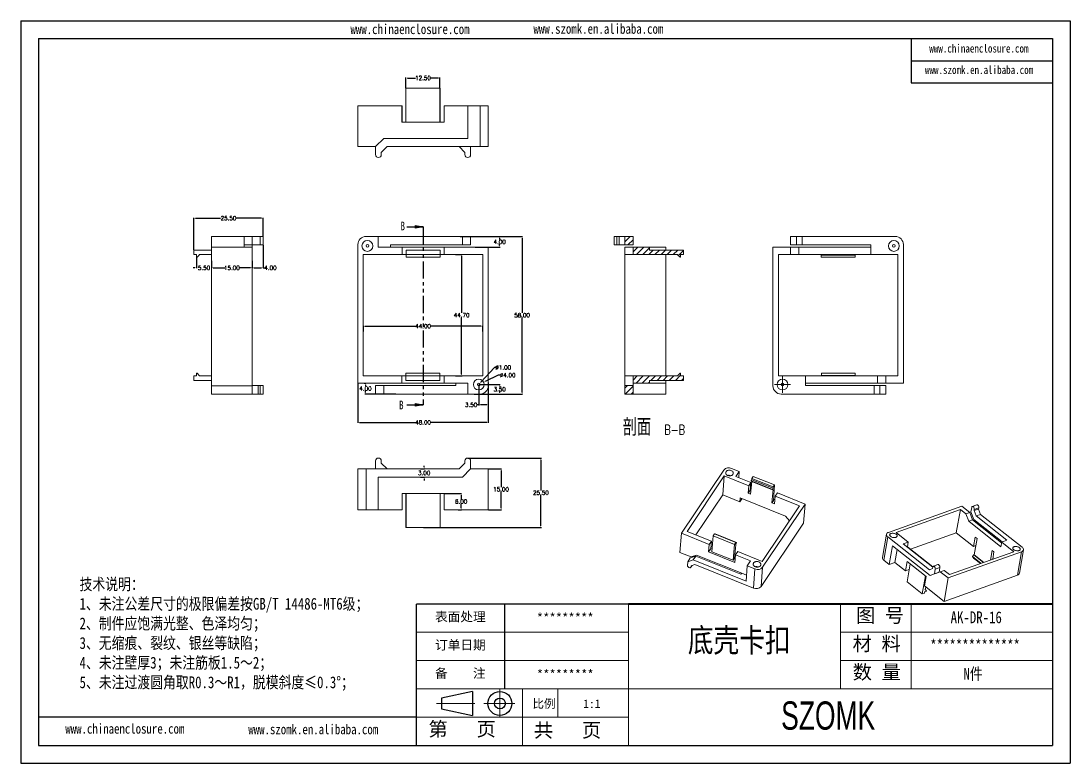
# Model space of a CAD drawing. Header units: inches. Extents: x 367 to 1846, y 456 to 866.
# Drawn here: x 814.1 to 1200.3, y 456.2 to 729.3 of the extents above; entities that cross this region are included whole.
import ezdxf

# ---------------------------------------------------------------- set-up
doc = ezdxf.new("R2010")
doc.units = ezdxf.units.IN
doc.linetypes.add('CENTER2', pattern=[28.575, 19.05, -3.175, 3.175, -3.175])
doc.linetypes.add('PHANTOM', pattern=[12.7, 6.35, -1.27, 1.27, -1.27, 1.27, -1.27])
doc.layers.add('文字', color=81, linetype='Continuous')
for name, color, linetype, lineweight in [('粗实线', 7, 'Continuous', 30), ('细实线', 3, 'Continuous', 9), ('细点划线', 2, 'CENTER2', 9)]:
    doc.layers.add(name, color=color, linetype=linetype, lineweight=lineweight)
doc.styles.add('SLDTEXTSTYLE0', font='TXT', dxfattribs={"width": 0.75})
doc.styles.add('SLDTEXTSTYLE1', font='TXT', dxfattribs={"width": 0.75, "bigfont": 'bigfont'})
doc.styles.add('SLDTEXTSTYLE3', font='TXT', dxfattribs={"width": 0.75, "bigfont": 'bigfont'})
doc.styles.get("Standard").update_dxf_attribs({"font": 'txt', "bigfont": 'gbcbig.shx'})
doc.styles.add('宋体', font='', dxfattribs={"width": 0.8, "height": 3.5})
doc.styles.add('长仿宋', font='', dxfattribs={"width": 0.7, "height": 4})
doc.styles.get('宋体').set_extended_font_data('SimSun')
doc.styles.get('长仿宋').set_extended_font_data('SimSun')
doc.dimstyles.new('2', dxfattribs={"dimtxt": 1.5, "dimasz": 0.6, "dimexe": 0.18, "dimexo": 0.0625, "dimgap": 0.09, "dimtad": 0, "dimtih": 1, "dimtoh": 1, "dimzin": 0, "dimdsep": 46, "dimtxsty": 'Standard', "dimcen": 0, "dimadec": 0, "dimazin": 2, "dimtfac": 1, "dimtofl": 0, "dimtmove": 0, "dimatfit": 3, "dimfxl": 1, "dimtolj": 1, "dimtzin": 0, "dimarcsym": 0})

# ---------------------------------------------------------------- blocks, each defined once
blk = doc.blocks.new('_CLOSED')
at = {"color": 0, "linetype": 'ByBlock', "lineweight": -2}
for p, q in [((-1, 0.166667), (0, 0)), ((-1, 0.166667), (-1, -0.166667)), ((0, 0), (-1, -0.166667)), ((0, 0), (-1, 0))]:
    blk.add_line(p, q, dxfattribs=at)
blk = doc.blocks.new('SW_NOTE_3')
at = {"color": 0, "linetype": 'Continuous', "lineweight": 0, "attachment_point": 2}
for s, insert, char_height, style in [('剖面', (8.33, 8.19), 6.35, 'SLDTEXTSTYLE1'), ('B-B', (22.23, 5.8), 3.5, 'SLDTEXTSTYLE3')]:
    blk.add_mtext(s, dxfattribs=dict(at, insert=insert, char_height=char_height, style=style))
blk = doc.blocks.new('SW_CENTERMARKSYMBOL_3')
at = {"color": 0, "linetype": 'Continuous', "lineweight": 0}
for p, q in [((-2.5, 0), (-3, 0)), ((0, 0), (-2.5, 0)), ((0, 2.5), (0, 3)), ((0, 0), (0, 2.5)), ((0, 0), (0, -2.5)), ((0, 0), (2.5, 0)), ((2.5, 0), (3, 0)), ((0, -2.5), (0, -3))]:
    blk.add_line(p, q, dxfattribs=at)
blk = doc.blocks.new('*D86')
at = {"color": 0, "lineweight": -2}
for p, q in [((938.12, 595.93), (938.12, 581.37)), ((986.12, 594.93), (986.12, 581.37)), ((938.72, 581.55), (959.28, 581.55)), ((985.52, 581.55), (964.96, 581.55))]:
    blk.add_line(p, q, dxfattribs=at)
at = {"color": 0}
for points in [[(938.72, 581.65), (938.72, 581.45), (938.12, 581.55)], [(985.52, 581.65), (985.52, 581.45), (986.12, 581.55)]]:
    blk.add_solid(points, dxfattribs=at)
at = {"layer": 'Defpoints', "color": 0}
for p in [(938.12, 595.99), (986.12, 594.99), (986.12, 581.55)]:
    blk.add_point(p, dxfattribs=at)
at = {"color": 0, "insert": (962.12, 581.55), "char_height": 1.5, "attachment_point": 5}
blk.add_mtext('\\A1;48.00', dxfattribs=at)
blk = doc.blocks.new('*D87')
at = {"color": 0, "lineweight": -2}
for p, q in [((979.68, 649.99), (998.74, 649.99)), ((998.56, 649.39), (998.56, 621.83)), ((998.56, 592.59), (998.56, 620.15)), ((983.18, 591.99), (998.74, 591.99))]:
    blk.add_line(p, q, dxfattribs=at)
at = {"color": 0}
for points in [[(998.46, 649.39), (998.66, 649.39), (998.56, 649.99)], [(998.46, 592.59), (998.66, 592.59), (998.56, 591.99)]]:
    blk.add_solid(points, dxfattribs=at)
at = {"layer": 'Defpoints', "color": 0}
for p in [(979.62, 649.99), (998.56, 649.99), (983.12, 591.99)]:
    blk.add_point(p, dxfattribs=at)
at = {"color": 0, "insert": (998.56, 620.99), "char_height": 1.5, "attachment_point": 5}
blk.add_mtext('\\A1;58.00', dxfattribs=at)
blk = doc.blocks.new('*D88')
at = {"color": 0, "lineweight": -2}
for p, q in [((975.72, 649.99), (990.47, 649.99)), ((990.29, 649.39), (990.29, 648.83)), ((981.34, 645.99), (990.47, 645.99)), ((990.29, 646.59), (990.29, 647.15))]:
    blk.add_line(p, q, dxfattribs=at)
at = {"color": 0}
for points in [[(990.19, 649.39), (990.39, 649.39), (990.29, 649.99)], [(990.19, 646.59), (990.39, 646.59), (990.29, 645.99)]]:
    blk.add_solid(points, dxfattribs=at)
at = {"layer": 'Defpoints', "color": 0}
for p in [(975.66, 649.99), (990.29, 649.99), (981.28, 645.99)]:
    blk.add_point(p, dxfattribs=at)
at = {"color": 0, "insert": (990.29, 647.99), "char_height": 1.5, "attachment_point": 5}
blk.add_mtext('\\A1;4.00', dxfattribs=at)
blk = doc.blocks.new('*D89')
at = {"color": 0, "lineweight": -2}
for p, q in [((940.44, 595.99), (941.09, 595.99)), ((940.91, 595.39), (940.91, 594.83)), ((952.03, 591.99), (940.73, 591.99)), ((940.91, 592.59), (940.91, 593.15))]:
    blk.add_line(p, q, dxfattribs=at)
at = {"color": 0}
for points in [[(940.81, 595.39), (941.01, 595.39), (940.91, 595.99)], [(940.81, 592.59), (941.01, 592.59), (940.91, 591.99)]]:
    blk.add_solid(points, dxfattribs=at)
at = {"layer": 'Defpoints', "color": 0}
for p in [(940.38, 595.99), (940.91, 595.99), (952.09, 591.99)]:
    blk.add_point(p, dxfattribs=at)
at = {"color": 0, "insert": (940.91, 593.99), "char_height": 1.5, "attachment_point": 5}
blk.add_mtext('\\A1;4.00', dxfattribs=at)
blk = doc.blocks.new('*D90')
at = {"color": 0, "lineweight": -2}
for p, q in [((940.12, 614.95), (940.12, 617.12)), ((940.72, 616.94), (959.28, 616.94)), ((983.52, 616.94), (964.96, 616.94)), ((984.12, 614.95), (984.12, 617.12))]:
    blk.add_line(p, q, dxfattribs=at)
at = {"color": 0}
for points in [[(940.72, 617.04), (940.72, 616.84), (940.12, 616.94)], [(983.52, 617.04), (983.52, 616.84), (984.12, 616.94)]]:
    blk.add_solid(points, dxfattribs=at)
at = {"layer": 'Defpoints', "color": 0}
for p in [(940.12, 616.94), (940.12, 614.89), (984.12, 614.89)]:
    blk.add_point(p, dxfattribs=at)
at = {"color": 0, "insert": (962.12, 616.94), "char_height": 1.5, "attachment_point": 5}
blk.add_mtext('\\A1;44.00', dxfattribs=at)
blk = doc.blocks.new('*D91')
at = {"color": 0, "lineweight": -2}
for p, q in [((974.05, 643.34), (976.49, 643.34)), ((976.31, 642.74), (976.31, 621.83)), ((976.31, 599.24), (976.31, 620.15)), ((974.05, 598.64), (976.49, 598.64))]:
    blk.add_line(p, q, dxfattribs=at)
at = {"color": 0}
for points in [[(976.21, 642.74), (976.41, 642.74), (976.31, 643.34)], [(976.21, 599.24), (976.41, 599.24), (976.31, 598.64)]]:
    blk.add_solid(points, dxfattribs=at)
at = {"layer": 'Defpoints', "color": 0}
for p in [(973.99, 643.34), (976.31, 643.34), (973.99, 598.64)]:
    blk.add_point(p, dxfattribs=at)
at = {"color": 0, "insert": (976.31, 620.99), "char_height": 1.5, "attachment_point": 5}
blk.add_mtext('\\A1;44.70', dxfattribs=at)
blk = doc.blocks.new('*D92')
at = {"color": 0, "lineweight": -2}
for p, q in [((982.68, 595.49), (990.49, 595.49)), ((990.31, 594.89), (990.31, 594.58)), ((980.93, 591.99), (990.49, 591.99)), ((990.31, 592.59), (990.31, 592.9))]:
    blk.add_line(p, q, dxfattribs=at)
at = {"color": 0}
for points in [[(990.21, 594.89), (990.41, 594.89), (990.31, 595.49)], [(990.21, 592.59), (990.41, 592.59), (990.31, 591.99)]]:
    blk.add_solid(points, dxfattribs=at)
at = {"layer": 'Defpoints', "color": 0}
for p in [(982.62, 595.49), (990.31, 595.49), (980.87, 591.99)]:
    blk.add_point(p, dxfattribs=at)
at = {"color": 0, "insert": (990.31, 593.74), "char_height": 1.5, "attachment_point": 5}
blk.add_mtext('\\A1;3.50', dxfattribs=at)
blk = doc.blocks.new('*D93')
at = {"color": 0, "lineweight": -2}
for p, q in [((982.62, 595.43), (982.62, 587.83)), ((986.12, 596.2), (986.12, 587.83)), ((982.62, 588.01), (982.02, 588.01)), ((985.52, 588.01), (983.22, 588.01))]:
    blk.add_line(p, q, dxfattribs=at)
at = {"color": 0}
for points in [[(983.22, 588.11), (983.22, 587.91), (982.62, 588.01)], [(985.52, 588.11), (985.52, 587.91), (986.12, 588.01)]]:
    blk.add_solid(points, dxfattribs=at)
at = {"layer": 'Defpoints', "color": 0}
for p in [(982.62, 595.49), (986.12, 596.26), (982.62, 588.01)]:
    blk.add_point(p, dxfattribs=at)
at = {"color": 0, "insert": (979.8, 588.01), "char_height": 1.5, "attachment_point": 5}
blk.add_mtext('\\A1;3.50', dxfattribs=at)
blk = doc.blocks.new('*D94')
at = {"color": 0, "lineweight": -2}
for p, q in [((989.8, 598.93), (984.96, 596.61)), ((990.4, 598.93), (989.8, 598.93))]:
    blk.add_line(p, q, dxfattribs=at)
at = {"color": 0}
blk.add_solid([(984.92, 596.7), (985, 596.52), (984.42, 596.35)], dxfattribs=at)
at = {"layer": 'Defpoints', "color": 0}
for p in [(984.42, 596.35), (980.81, 594.63)]:
    blk.add_point(p, dxfattribs=at)
at = {"color": 0, "insert": (993.24, 598.93), "char_height": 1.5, "attachment_point": 5}
blk.add_mtext('\\A1;∅4.00', dxfattribs=at)
blk = doc.blocks.new('*D95')
at = {"color": 0, "lineweight": -2}
for p, q in [((988.42, 601.77), (983.36, 596.3)), ((989.02, 601.77), (988.42, 601.77))]:
    blk.add_line(p, q, dxfattribs=at)
at = {"color": 0}
blk.add_solid([(983.29, 596.37), (983.44, 596.23), (982.96, 595.86)], dxfattribs=at)
at = {"layer": 'Defpoints', "color": 0}
for p in [(982.28, 595.12), (982.96, 595.86)]:
    blk.add_point(p, dxfattribs=at)
at = {"color": 0, "insert": (991.61, 601.77), "char_height": 1.5, "attachment_point": 5}
blk.add_mtext('\\A1;∅1.00', dxfattribs=at)
blk = doc.blocks.new('*D96')
at = {"color": 0, "lineweight": -2}
for p, q in [((978.62, 568.42), (1005.67, 568.42)), ((1005.49, 567.82), (1005.49, 556.51)), ((1005.49, 543.52), (1005.49, 554.83)), ((962.23, 542.92), (1005.67, 542.92))]:
    blk.add_line(p, q, dxfattribs=at)
at = {"color": 0}
for points in [[(1005.39, 567.82), (1005.59, 567.82), (1005.49, 568.42)], [(1005.39, 543.52), (1005.59, 543.52), (1005.49, 542.92)]]:
    blk.add_solid(points, dxfattribs=at)
at = {"layer": 'Defpoints', "color": 0}
for p in [(978.56, 568.42), (1005.49, 568.42), (962.17, 542.92)]:
    blk.add_point(p, dxfattribs=at)
at = {"color": 0, "insert": (1005.49, 555.67), "char_height": 1.5, "attachment_point": 5}
blk.add_mtext('\\A1;25.50', dxfattribs=at)
blk = doc.blocks.new('*D97')
at = {"color": 0, "lineweight": -2}
for p, q in [((986.18, 564.42), (991.01, 564.42)), ((990.83, 563.82), (990.83, 557.76)), ((990.83, 550.02), (990.83, 556.08)), ((986.18, 549.42), (991.01, 549.42))]:
    blk.add_line(p, q, dxfattribs=at)
at = {"color": 0}
for points in [[(990.73, 563.82), (990.93, 563.82), (990.83, 564.42)], [(990.73, 550.02), (990.93, 550.02), (990.83, 549.42)]]:
    blk.add_solid(points, dxfattribs=at)
at = {"layer": 'Defpoints', "color": 0}
for p in [(986.12, 564.42), (990.83, 564.42), (986.12, 549.42)]:
    blk.add_point(p, dxfattribs=at)
at = {"color": 0, "insert": (990.83, 556.92), "char_height": 1.5, "attachment_point": 5}
blk.add_mtext('\\A1;15.00', dxfattribs=at)
blk = doc.blocks.new('*D98')
at = {"color": 0, "lineweight": -2}
for p, q in [((969.98, 555.42), (976.3, 555.42)), ((976.12, 554.82), (976.12, 553.26)), ((975, 549.42), (976.3, 549.42)), ((976.12, 550.02), (976.12, 551.58))]:
    blk.add_line(p, q, dxfattribs=at)
at = {"color": 0}
for points in [[(976.02, 554.82), (976.22, 554.82), (976.12, 555.42)], [(976.02, 550.02), (976.22, 550.02), (976.12, 549.42)]]:
    blk.add_solid(points, dxfattribs=at)
at = {"layer": 'Defpoints', "color": 0}
for p in [(969.92, 555.42), (976.12, 555.42), (974.94, 549.42)]:
    blk.add_point(p, dxfattribs=at)
at = {"color": 0, "insert": (976.12, 552.42), "char_height": 1.5, "attachment_point": 5}
blk.add_mtext('\\A1;6.00', dxfattribs=at)
blk = doc.blocks.new('*D99')
at = {"color": 0, "lineweight": -2}
for p, q in [((961.18, 564.42), (962.69, 564.42)), ((962.51, 565.02), (962.51, 565.62)), ((961.18, 561.42), (962.69, 561.42)), ((962.51, 560.82), (962.51, 560.22))]:
    blk.add_line(p, q, dxfattribs=at)
at = {"color": 0}
for points in [[(962.41, 565.02), (962.61, 565.02), (962.51, 564.42)], [(962.41, 560.82), (962.61, 560.82), (962.51, 561.42)]]:
    blk.add_solid(points, dxfattribs=at)
at = {"layer": 'Defpoints', "color": 0}
for p in [(961.12, 564.42), (962.51, 564.42), (961.12, 561.42)]:
    blk.add_point(p, dxfattribs=at)
at = {"color": 0, "insert": (962.51, 562.92), "char_height": 1.5, "attachment_point": 5}
blk.add_mtext('\\A1;3.00', dxfattribs=at)
blk = doc.blocks.new('*D100')
at = {"color": 0, "lineweight": -2}
for p, q in [((877.73, 645.05), (877.73, 656.88)), ((878.33, 656.7), (887.51, 656.7)), ((902.63, 656.7), (893.44, 656.7)), ((903.23, 650.05), (903.23, 656.88))]:
    blk.add_line(p, q, dxfattribs=at)
at = {"color": 0}
for points in [[(878.33, 656.8), (878.33, 656.6), (877.73, 656.7)], [(902.63, 656.8), (902.63, 656.6), (903.23, 656.7)]]:
    blk.add_solid(points, dxfattribs=at)
at = {"layer": 'Defpoints', "color": 0}
for p in [(903.23, 656.7), (903.23, 649.99), (877.73, 644.99)]:
    blk.add_point(p, dxfattribs=at)
at = {"color": 0, "insert": (890.48, 656.7), "char_height": 1.5, "attachment_point": 5}
blk.add_mtext('\\A1;25.50', dxfattribs=at)
blk = doc.blocks.new('*D101')
at = {"color": 0, "lineweight": -2}
for p, q in [((878.73, 642.28), (878.73, 638.25)), ((878.13, 638.43), (877.53, 638.43)), ((884.23, 639.8), (884.23, 638.25)), ((884.83, 638.43), (885.43, 638.43))]:
    blk.add_line(p, q, dxfattribs=at)
at = {"color": 0}
for points in [[(878.13, 638.53), (878.13, 638.33), (878.73, 638.43)], [(884.83, 638.53), (884.83, 638.33), (884.23, 638.43)]]:
    blk.add_solid(points, dxfattribs=at)
at = {"layer": 'Defpoints', "color": 0}
for p in [(878.73, 642.34), (878.73, 638.43), (884.23, 639.86)]:
    blk.add_point(p, dxfattribs=at)
at = {"color": 0, "insert": (881.48, 638.43), "char_height": 1.5, "attachment_point": 5}
blk.add_mtext('\\A1;5.50', dxfattribs=at)
blk = doc.blocks.new('*D102')
at = {"color": 0, "lineweight": -2}
for p, q in [((884.23, 641), (884.23, 638.25)), ((884.83, 638.43), (889.14, 638.43)), ((898.63, 638.43), (894.32, 638.43)), ((899.23, 641), (899.23, 638.25))]:
    blk.add_line(p, q, dxfattribs=at)
at = {"color": 0}
for points in [[(884.83, 638.53), (884.83, 638.33), (884.23, 638.43)], [(898.63, 638.53), (898.63, 638.33), (899.23, 638.43)]]:
    blk.add_solid(points, dxfattribs=at)
at = {"layer": 'Defpoints', "color": 0}
for p in [(884.23, 641.06), (899.23, 641.06), (899.23, 638.43)]:
    blk.add_point(p, dxfattribs=at)
at = {"color": 0, "insert": (891.73, 638.43), "char_height": 1.5, "attachment_point": 5}
blk.add_mtext('\\A1;15.00', dxfattribs=at)
blk = doc.blocks.new('*D103')
at = {"color": 0, "lineweight": -2}
for p, q in [((903.23, 646.78), (903.23, 638.25)), ((899.23, 638.49), (899.23, 638.61)), ((899.83, 638.43), (902.63, 638.43)), ((903.23, 638.43), (903.83, 638.43))]:
    blk.add_line(p, q, dxfattribs=at)
at = {"color": 0}
for points in [[(899.83, 638.53), (899.83, 638.33), (899.23, 638.43)], [(902.63, 638.53), (902.63, 638.33), (903.23, 638.43)]]:
    blk.add_solid(points, dxfattribs=at)
at = {"layer": 'Defpoints', "color": 0}
for p in [(903.23, 646.84), (899.23, 638.43), (903.23, 638.43)]:
    blk.add_point(p, dxfattribs=at)
at = {"color": 0, "insert": (905.92, 638.43), "char_height": 1.5, "attachment_point": 5}
blk.add_mtext('\\A1;4.00', dxfattribs=at)
blk = doc.blocks.new('*D104')
at = {"color": 0, "lineweight": -2}
for p, q in [((955.82, 704.58), (955.82, 708.46)), ((956.42, 708.28), (959.35, 708.28)), ((967.72, 708.28), (964.78, 708.28)), ((968.32, 704.58), (968.32, 708.46))]:
    blk.add_line(p, q, dxfattribs=at)
at = {"color": 0}
for points in [[(956.42, 708.38), (956.42, 708.18), (955.82, 708.28)], [(967.72, 708.38), (967.72, 708.18), (968.32, 708.28)]]:
    blk.add_solid(points, dxfattribs=at)
at = {"layer": 'Defpoints', "color": 0}
for p in [(968.32, 708.28), (955.82, 704.52), (968.32, 704.52)]:
    blk.add_point(p, dxfattribs=at)
at = {"color": 0, "insert": (962.07, 708.28), "char_height": 1.5, "attachment_point": 5}
blk.add_mtext('\\A1;12.50', dxfattribs=at)

msp = doc.modelspace()

# ---------------------------------------------------------------- hatches: boundary and pattern name
at = {"linetype": 'Continuous', "lineweight": 0}
h = msp.add_hatch(dxfattribs=at)
h.set_pattern_fill('ANSI31', color=4, scale=0.5, style=0)
h.paths.add_polyline_path([(1039.425, 649.99), (1036.425, 649.99), (1036.425, 646.84), (1039.425, 646.84)], flags=0)
h = msp.add_hatch(dxfattribs=at)
h.set_pattern_fill('ANSI31', color=4, scale=0.5, style=0)
h.paths.add_polyline_path([(1045.425, 645.99), (1039.425, 645.99), (1039.425, 643.34), (1055.925, 643.34), (1055.925, 643.14), (1056.725, 642.34), (1056.925, 642.34), (1056.925, 643.34), (1057.925, 643.34), (1057.925, 644.99), (1045.425, 644.99)], flags=0)
h = msp.add_hatch(dxfattribs=at)
h.set_pattern_fill('ANSI31', color=4, scale=0.5, style=0)
h.paths.add_polyline_path([(1039.425, 595.99), (1045.425, 595.99), (1045.425, 596.99), (1057.925, 596.99), (1057.925, 598.64), (1056.925, 598.64), (1056.925, 599.64), (1056.725, 599.64), (1055.925, 598.84), (1055.925, 598.64), (1039.425, 598.64)], flags=0)
h = msp.add_hatch(dxfattribs=at)
h.set_pattern_fill('ANSI31', color=4, scale=0.5, style=0)
h.paths.add_polyline_path([(1036.425, 595.14), (1036.425, 591.99), (1039.425, 591.99), (1039.425, 595.14)], flags=0)

# ---------------------------------------------------------------- linework, layer by layer
for p, q in [((814.088, 729.265), (1200.267, 729.265)), ((814.088, 729.265), (814.088, 456.21)), ((1200.267, 729.265), (1200.267, 456.21)), ((820.59, 722.764), (1193.766, 722.764)), ((820.59, 722.764), (820.59, 462.711)), ((1141.755, 722.764), (1141.755, 706.511)), ((1193.766, 722.764), (1193.766, 462.711)), ((1141.755, 714.637), (1193.766, 714.637)), ((1141.755, 706.511), (1193.766, 706.511)), ((1037.734, 514.722), (959.718, 514.722)), ((959.718, 462.711), (959.718, 514.722)), ((992.225, 483.515), (992.225, 514.722)), ((959.718, 473.113), (820.59, 473.113)), ((820.59, 462.711), (1193.766, 462.711)), ((814.088, 456.21), (1200.267, 456.21))]:
    msp.add_line(p, q)
at = {"color": 7, "linetype": 'Continuous', "lineweight": 15}
for p, q in [((955.816, 704.52), (968.316, 704.52)), ((955.816, 704.52), (955.816, 692.02)), ((968.316, 692.02), (968.316, 704.52)), ((968.316, 704.52), (968.416, 704.52)), ((968.416, 703.52), (968.316, 703.52)), ((968.316, 703.32), (968.416, 703.32)), ((968.416, 703.52), (968.416, 704.52)), ((968.416, 703.32), (968.416, 703.52)), ((968.416, 703.32), (968.416, 702.52)), ((968.416, 702.52), (968.316, 702.52)), ((968.416, 692.02), (968.416, 702.52)), ((954.316, 698.02), (938.116, 698.02)), ((938.116, 683.02), (938.116, 698.02)), ((954.316, 698.02), (954.316, 692.02)), ((954.416, 698.02), (954.316, 698.02)), ((954.416, 692.02), (954.416, 698.02)), ((969.816, 692.02), (969.816, 698.02)), ((978.616, 698.02), (969.816, 698.02)), ((978.616, 686.02), (978.616, 698.02)), ((978.616, 698.02), (983.116, 698.02)), ((983.116, 683.02), (983.116, 698.02)), ((983.116, 698.02), (986.116, 698.02)), ((986.116, 698.02), (986.116, 683.02)), ((954.316, 692.02), (969.816, 692.02)), ((947.616, 686.02), (944.616, 683.02)), ((947.616, 686.02), (978.616, 686.02)), ((938.116, 683.02), (944.616, 683.02)), ((944.616, 683.02), (944.616, 680.08)), ((946.738, 680.898), (948.859, 683.02)), ((946.738, 680.08), (946.738, 680.898)), ((948.859, 683.02), (983.116, 683.02)), ((977.495, 680.898), (975.374, 683.02)), ((977.495, 680.08), (977.495, 680.898)), ((979.616, 683.02), (979.616, 680.08)), ((986.116, 683.02), (983.116, 683.02)), ((884.225, 649.99), (884.225, 645.99)), ((896.225, 649.99), (884.225, 649.99)), ((896.225, 646.84), (896.225, 649.99)), ((896.225, 649.99), (899.225, 649.99)), ((899.225, 646.84), (899.225, 649.99)), ((899.225, 649.99), (902.165, 649.99)), ((902.165, 646.84), (902.165, 649.99)), ((902.165, 649.99), (903.225, 649.99)), ((903.225, 646.84), (903.225, 649.99)), ((945.616, 649.99), (941.116, 649.99)), ((945.616, 649.99), (945.616, 645.99)), ((976.616, 649.99), (945.616, 649.99)), ((976.616, 646.84), (976.616, 649.99)), ((976.616, 649.99), (979.616, 649.99)), ((979.616, 646.84), (979.616, 649.99)), ((1032.425, 649.99), (1032.425, 646.84)), ((1032.425, 649.99), (1033.485, 649.99)), ((1033.485, 649.99), (1033.485, 646.84)), ((1033.485, 649.99), (1034.303, 649.99)), ((1034.303, 646.84), (1034.303, 649.99)), ((1034.303, 649.99), (1036.425, 649.99)), ((1036.425, 646.84), (1036.425, 649.99)), ((1036.425, 649.99), (1039.425, 649.99)), ((1039.425, 646.84), (1039.425, 649.99)), ((1097.426, 646.84), (1097.426, 649.99)), ((1097.426, 649.99), (1099.547, 649.99)), ((1099.547, 649.99), (1099.547, 646.84)), ((1099.547, 649.99), (1101.669, 649.99)), ((1101.669, 646.84), (1101.669, 649.99)), ((1101.669, 649.99), (1135.926, 649.99)), ((877.725, 643.34), (877.725, 644.99)), ((877.725, 644.99), (884.225, 644.99)), ((899.225, 645.99), (884.225, 645.99)), ((884.225, 594.99), (884.225, 645.99)), ((899.225, 646.84), (896.225, 646.84)), ((896.225, 646.84), (896.225, 645.99)), ((899.225, 646.84), (902.165, 646.84)), ((899.225, 646.84), (899.225, 645.99)), ((899.225, 594.99), (899.225, 645.99)), ((903.225, 646.84), (902.165, 646.84)), ((938.116, 646.99), (938.116, 595.99)), ((945.616, 645.99), (954.416, 645.99)), ((950.116, 646.84), (950.116, 645.99)), ((976.616, 646.84), (950.116, 646.84)), ((954.416, 643.34), (954.416, 645.99)), ((969.916, 645.99), (954.416, 645.99)), ((955.916, 644.99), (955.916, 643.34)), ((968.416, 644.99), (955.916, 644.99)), ((968.416, 643.34), (968.416, 644.99)), ((969.916, 643.34), (969.916, 645.99)), ((969.916, 645.99), (986.116, 645.99)), ((979.616, 646.84), (976.616, 646.84)), ((986.116, 594.99), (986.116, 645.99)), ((1033.485, 646.84), (1032.425, 646.84)), ((1033.485, 646.84), (1034.303, 646.84)), ((1034.303, 646.84), (1036.425, 646.84)), ((1039.425, 646.84), (1036.425, 646.84)), ((1039.425, 645.99), (1036.425, 645.99)), ((1036.425, 645.99), (1036.425, 643.34)), ((1039.425, 643.34), (1039.425, 645.99)), ((1039.425, 645.99), (1045.425, 645.99)), ((1045.425, 645.99), (1045.425, 644.99)), ((1051.425, 645.99), (1045.425, 645.99)), ((1057.925, 644.99), (1045.425, 644.99)), ((1051.425, 644.99), (1051.425, 645.99)), ((1057.925, 643.34), (1057.925, 644.99)), ((1090.926, 645.99), (1097.426, 645.99)), ((1090.926, 594.99), (1090.926, 645.99)), ((1099.547, 646.84), (1097.426, 646.84)), ((1097.426, 645.99), (1097.426, 643.34)), ((1100.426, 645.99), (1097.426, 645.99)), ((1099.547, 646.84), (1101.669, 646.84)), ((1100.426, 645.99), (1100.426, 643.34)), ((1100.426, 645.99), (1126.926, 645.99)), ((1126.926, 646.84), (1101.669, 646.84)), ((1126.926, 646.84), (1126.926, 643.34)), ((1138.926, 646.99), (1138.926, 595.99)), ((878.725, 643.34), (877.725, 643.34)), ((878.725, 642.34), (878.725, 643.34)), ((878.925, 642.34), (878.725, 642.34)), ((878.925, 642.34), (879.725, 643.14)), ((879.725, 643.14), (879.725, 643.34)), ((884.225, 643.34), (879.725, 643.34)), ((940.116, 643.34), (940.116, 598.64)), ((954.416, 643.34), (940.116, 643.34)), ((955.916, 643.34), (954.416, 643.34)), ((955.916, 643.34), (968.416, 643.34)), ((955.916, 642.34), (955.916, 643.34)), ((968.416, 642.34), (955.916, 642.34)), ((968.416, 642.34), (968.416, 643.34)), ((969.916, 643.34), (968.416, 643.34)), ((984.116, 643.34), (969.916, 643.34)), ((984.116, 598.64), (984.116, 643.34)), ((1036.425, 643.34), (1039.425, 643.34)), ((1036.425, 598.64), (1036.425, 643.34)), ((1055.925, 643.34), (1039.425, 643.34)), ((1051.425, 598.64), (1051.425, 643.34)), ((1055.925, 643.14), (1055.925, 643.34)), ((1055.925, 643.14), (1056.725, 642.34)), ((1056.725, 642.34), (1056.925, 642.34)), ((1057.925, 643.34), (1056.925, 643.34)), ((1056.925, 643.34), (1056.925, 642.34)), ((1092.926, 598.64), (1092.926, 643.34)), ((1092.926, 643.34), (1097.426, 643.34)), ((1097.426, 643.34), (1100.426, 643.34)), ((1100.426, 643.34), (1126.926, 643.34)), ((1108.626, 643.14), (1108.626, 643.34)), ((1108.626, 643.14), (1121.126, 643.14)), ((1108.626, 642.34), (1108.626, 643.14)), ((1121.126, 642.34), (1108.626, 642.34)), ((1121.126, 643.14), (1121.126, 643.34)), ((1121.126, 643.14), (1121.126, 642.34)), ((1126.926, 643.34), (1136.926, 643.34)), ((1136.926, 643.34), (1136.926, 598.64)), ((877.725, 596.99), (877.725, 598.64)), ((877.725, 598.64), (878.725, 598.64)), ((878.725, 599.64), (878.725, 598.64)), ((878.725, 599.64), (878.925, 599.64)), ((879.725, 598.84), (878.925, 599.64)), ((879.725, 598.84), (879.725, 598.64)), ((879.725, 598.64), (884.225, 598.64)), ((940.116, 598.64), (954.316, 598.64)), ((954.316, 598.64), (954.316, 595.99)), ((954.316, 598.64), (955.816, 598.64)), ((955.816, 599.64), (968.316, 599.64)), ((955.816, 599.64), (955.816, 598.64)), ((955.816, 598.64), (955.816, 596.99)), ((968.316, 598.64), (955.816, 598.64)), ((968.316, 599.64), (968.316, 598.64)), ((968.316, 596.99), (968.316, 598.64)), ((968.316, 598.64), (969.816, 598.64)), ((969.816, 598.64), (969.816, 595.99)), ((969.816, 598.64), (984.116, 598.64)), ((1039.425, 598.64), (1036.425, 598.64)), ((1036.425, 595.14), (1036.425, 598.64)), ((1039.425, 595.99), (1039.425, 598.64)), ((1039.425, 598.64), (1055.925, 598.64)), ((1056.725, 599.64), (1055.925, 598.84)), ((1055.925, 598.64), (1055.925, 598.84)), ((1056.925, 599.64), (1056.725, 599.64)), ((1056.925, 599.64), (1056.925, 598.64)), ((1056.925, 598.64), (1057.925, 598.64)), ((1057.925, 596.99), (1057.925, 598.64)), ((1102.926, 598.64), (1092.926, 598.64)), ((1102.926, 595.14), (1102.926, 598.64)), ((1129.426, 598.64), (1102.926, 598.64)), ((1108.726, 599.64), (1121.226, 599.64)), ((1108.726, 598.84), (1108.726, 599.64)), ((1121.226, 598.84), (1108.726, 598.84)), ((1108.726, 598.84), (1108.726, 598.64)), ((1121.226, 599.64), (1121.226, 598.84)), ((1121.226, 598.84), (1121.226, 598.64)), ((1129.426, 595.99), (1129.426, 598.64)), ((1132.426, 598.64), (1129.426, 598.64)), ((1132.426, 595.99), (1132.426, 598.64)), ((1136.926, 598.64), (1132.426, 598.64)), ((884.225, 596.99), (877.725, 596.99)), ((884.225, 594.99), (899.225, 594.99)), ((884.225, 591.99), (884.225, 594.99)), ((901.347, 595.14), (899.225, 595.14)), ((899.225, 594.99), (899.225, 591.99)), ((901.347, 595.14), (901.347, 591.99)), ((902.165, 595.14), (901.347, 595.14)), ((902.165, 591.99), (902.165, 595.14)), ((902.165, 595.14), (903.225, 595.14)), ((903.225, 591.99), (903.225, 595.14)), ((954.316, 595.99), (938.116, 595.99)), ((944.616, 595.14), (944.616, 591.99)), ((944.616, 595.14), (947.616, 595.14)), ((947.616, 595.14), (947.616, 591.99)), ((947.616, 595.14), (974.116, 595.14)), ((954.316, 595.99), (969.816, 595.99)), ((955.816, 596.99), (968.316, 596.99)), ((978.616, 595.99), (969.816, 595.99)), ((974.116, 595.14), (974.116, 595.99)), ((978.616, 591.99), (978.616, 595.99)), ((1036.425, 595.14), (1039.425, 595.14)), ((1036.425, 591.99), (1036.425, 595.14)), ((1045.425, 595.99), (1039.425, 595.99)), ((1039.425, 595.14), (1039.425, 595.99)), ((1039.425, 591.99), (1039.425, 595.14)), ((1045.425, 596.99), (1057.925, 596.99)), ((1045.425, 596.99), (1045.425, 595.99)), ((1045.425, 595.99), (1051.425, 595.99)), ((1051.425, 596.99), (1051.425, 595.99)), ((1051.425, 591.99), (1051.425, 595.99)), ((1129.426, 595.99), (1102.926, 595.99)), ((1102.926, 595.14), (1128.183, 595.14)), ((1128.183, 595.14), (1128.183, 591.99)), ((1130.305, 595.14), (1128.183, 595.14)), ((1129.426, 595.99), (1132.426, 595.99)), ((1130.305, 591.99), (1130.305, 595.14)), ((1130.305, 595.14), (1132.426, 595.14)), ((1138.926, 595.99), (1132.426, 595.99)), ((1132.426, 595.14), (1132.426, 591.99)), ((899.225, 591.99), (884.225, 591.99)), ((901.347, 591.99), (899.225, 591.99)), ((902.165, 591.99), (901.347, 591.99)), ((903.225, 591.99), (902.165, 591.99)), ((947.616, 591.99), (944.616, 591.99)), ((947.616, 591.99), (978.616, 591.99)), ((978.616, 591.99), (983.116, 591.99)), ((1039.425, 591.99), (1036.425, 591.99)), ((1039.425, 591.99), (1051.425, 591.99)), ((1128.183, 591.99), (1093.926, 591.99)), ((1130.305, 591.99), (1128.183, 591.99)), ((1132.426, 591.99), (1130.305, 591.99)), ((938.116, 549.423), (938.116, 564.423)), ((938.116, 564.423), (941.116, 564.423)), ((941.116, 564.423), (941.116, 549.423)), ((975.374, 564.423), (941.116, 564.423)), ((944.616, 564.423), (944.616, 567.362)), ((946.738, 567.362), (946.738, 566.544)), ((946.738, 566.544), (948.859, 564.423)), ((977.495, 566.544), (975.374, 564.423)), ((976.616, 561.423), (979.616, 564.423)), ((977.495, 567.362), (977.495, 566.544)), ((979.616, 564.423), (979.616, 567.362)), ((986.116, 564.423), (979.616, 564.423)), ((986.116, 564.423), (986.116, 549.423)), ((1072.865, 564.028), (1057.244, 540.742)), ((1078.495, 563.513), (1075.668, 564.644)), ((976.616, 561.423), (945.616, 561.423)), ((945.616, 561.423), (945.616, 549.423)), ((1073.003, 561.859), (1059.312, 541.45)), ((1072.426, 554.848), (1073.003, 561.859)), ((1081.987, 558.267), (1073.003, 561.859)), ((1078.495, 563.513), (1077.27, 561.687)), ((1077.27, 561.687), (1082.799, 559.477)), ((1078.311, 561.271), (1078.495, 563.513)), ((1082.835, 560.004), (1082.827, 559.91)), ((1082.835, 560.004), (1083.141, 560.46)), ((1090.688, 556.864), (1082.835, 560.004)), ((1083.18, 560.928), (1083.141, 560.46)), ((1090.995, 557.32), (1083.141, 560.46)), ((1083.685, 561.681), (1083.18, 560.928)), ((1083.18, 560.928), (1091.033, 557.788)), ((1091.538, 558.541), (1083.685, 561.681)), ((1081.757, 555.462), (1081.987, 558.267)), ((1081.757, 555.462), (1082.568, 556.672)), ((1081.987, 558.267), (1082.799, 559.477)), ((1082.568, 556.672), (1082.799, 559.477)), ((1082.821, 556.571), (1082.568, 556.672)), ((1083.087, 559.806), (1082.699, 555.086)), ((1082.827, 559.91), (1090.681, 556.77)), ((1090.552, 551.946), (1090.956, 556.853)), ((1090.681, 556.77), (1090.688, 556.864)), ((1090.681, 556.77), (1090.895, 556.762)), ((1090.688, 556.864), (1090.995, 557.32)), ((1090.895, 556.762), (1090.956, 556.853)), ((1090.995, 557.32), (1091.033, 557.788)), ((1091.033, 557.788), (1091.538, 558.541)), ((1091.538, 558.541), (1091.058, 552.699)), ((969.916, 555.423), (954.416, 555.423)), ((954.416, 555.423), (954.416, 549.423)), ((955.816, 555.423), (955.816, 544.923)), ((955.916, 555.423), (955.916, 542.923)), ((968.416, 542.923), (968.416, 555.423)), ((969.816, 555.423), (969.816, 549.423)), ((969.916, 549.423), (969.916, 555.423)), ((1072.426, 554.848), (1062.566, 540.149)), ((1078.709, 552.336), (1072.426, 554.848)), ((1078.824, 553.738), (1078.709, 552.336)), ((1079.475, 553.478), (1078.709, 552.336)), ((1095.473, 547.082), (1078.824, 553.738)), ((1082.699, 555.086), (1081.757, 555.462)), ((1090.552, 551.946), (1091.058, 552.699)), ((1091.617, 553.054), (1091.104, 553.26)), ((1091.725, 554.373), (1091.495, 551.569)), ((1091.725, 554.373), (1092.537, 555.583)), ((1100.647, 550.806), (1091.725, 554.373)), ((1092.537, 555.583), (1102.715, 551.514)), ((941.116, 549.423), (938.116, 549.423)), ((945.616, 549.423), (941.116, 549.423)), ((945.616, 549.423), (954.416, 549.423)), ((969.816, 549.423), (969.916, 549.423)), ((969.916, 549.423), (986.116, 549.423)), ((1086.956, 530.397), (1100.647, 550.806)), ((1087.095, 528.228), (1102.715, 551.514)), ((1091.495, 551.569), (1090.552, 551.946)), ((1102.138, 544.503), (1102.715, 551.514)), ((1133.428, 541.091), (1160.427, 550.743)), ((1136.253, 541.074), (1159.918, 549.535)), ((1159.918, 549.535), (1158.408, 540.928)), ((1159.918, 549.535), (1161.928, 547.944)), ((1160.427, 550.743), (1163.331, 548.446)), ((1163.331, 548.446), (1161.928, 547.944)), ((1164.37, 545.664), (1163.331, 548.446)), ((1163.781, 548.606), (1164.077, 550.293)), ((1163.781, 548.606), (1164.82, 545.825)), ((1165.969, 551.213), (1164.301, 550.617)), ((1164.942, 549.074), (1166.61, 549.67)), ((1165.025, 549.543), (1164.942, 549.074)), ((1164.942, 549.074), (1165.677, 547.107)), ((1166.692, 550.139), (1165.025, 549.543)), ((1166.692, 550.139), (1166.61, 549.67)), ((1166.61, 549.67), (1167.344, 547.703)), ((955.816, 544.923), (955.916, 544.923)), ((955.816, 544.123), (955.816, 544.923)), ((1096.945, 545.288), (1095.473, 547.082)), ((1161.928, 547.944), (1162.967, 545.162)), ((1164.37, 545.664), (1162.967, 545.162)), ((1162.967, 545.162), (1174.806, 535.794)), ((1164.37, 545.664), (1175.054, 537.21)), ((1164.82, 545.825), (1175.255, 537.568)), ((1165.677, 547.107), (1167.344, 547.703)), ((1176.961, 538.178), (1165.677, 547.107)), ((1167.344, 547.703), (1182.65, 535.593)), ((955.916, 544.123), (955.816, 544.123)), ((955.816, 544.123), (955.816, 543.923)), ((955.816, 543.923), (955.916, 543.923)), ((955.816, 543.923), (955.816, 542.923)), ((955.916, 542.923), (955.816, 542.923)), ((968.416, 542.923), (955.916, 542.923)), ((1056.667, 533.732), (1057.244, 540.742)), ((1067.422, 536.673), (1057.244, 540.742)), ((1059.312, 541.45), (1068.234, 537.883)), ((1086.518, 521.218), (1102.138, 544.503)), ((1140.721, 537.539), (1136.253, 541.074)), ((1141.569, 534.908), (1158.408, 540.928)), ((1158.408, 540.928), (1164.753, 535.908)), ((1068.234, 537.883), (1067.422, 536.673)), ((1068.234, 537.883), (1068.003, 535.079)), ((1068.921, 539.791), (1068.44, 533.948)), ((1069.426, 540.544), (1068.921, 539.791)), ((1068.921, 539.791), (1076.774, 536.651)), ((1077.279, 537.404), (1069.426, 540.544)), ((1069.694, 540.533), (1069.643, 540.457)), ((1069.694, 540.533), (1077.547, 537.393)), ((1076.774, 536.651), (1077.279, 537.404)), ((1077.279, 537.404), (1077.241, 536.937)), ((1077.547, 537.393), (1077.241, 536.937)), ((1077.264, 536.561), (1077.54, 537.3)), ((1077.547, 537.393), (1077.54, 537.3)), ((1132.699, 540.393), (1131.19, 531.786)), ((1133.18, 539.462), (1131.67, 530.856)), ((1148.485, 527.352), (1133.18, 539.462)), ((1138.868, 536.877), (1140.721, 537.539)), ((1138.868, 536.877), (1149.728, 528.285)), ((1140.419, 535.818), (1140.721, 537.539)), ((1164.753, 535.908), (1165.356, 539.351)), ((1166.027, 538.821), (1164.97, 532.796)), ((1165.356, 539.351), (1166.027, 538.821)), ((1174.806, 535.794), (1175.108, 537.516)), ((1176.961, 538.178), (1175.108, 537.516)), ((1175.108, 537.516), (1179.576, 533.981)), ((1056.667, 533.732), (1060.751, 532.099)), ((1067.422, 536.673), (1067.191, 533.869)), ((1068.003, 535.079), (1067.191, 533.869)), ((1067.191, 533.869), (1076.929, 529.975)), ((1068.003, 535.079), (1068.516, 534.873)), ((1068.44, 533.948), (1076.293, 530.809)), ((1076.293, 530.809), (1076.774, 536.651)), ((1077.203, 536.469), (1076.799, 531.562)), ((1077.972, 533.989), (1077.16, 532.779)), ((1077.264, 536.561), (1077.203, 536.469)), ((1077.972, 533.989), (1086.956, 530.397)), ((1134.888, 536.15), (1133.681, 529.265)), ((1148.738, 525.192), (1134.888, 536.15)), ((1136.631, 534.771), (1135.798, 530.022)), ((1140.273, 535.766), (1140.419, 535.818)), ((1149.767, 528.422), (1140.419, 535.818)), ((1182.402, 533.964), (1155.402, 524.312)), ((1179.576, 533.981), (1155.911, 525.52)), ((1164.753, 535.908), (1165.567, 536.199)), ((1171, 530.915), (1171.611, 534.402)), ((1171.611, 534.402), (1172.281, 533.872)), ((1172.281, 533.872), (1171.814, 531.206)), ((1180.892, 525.358), (1182.402, 533.964)), ((1181.62, 526.056), (1183.13, 534.662)), ((1059.526, 530.273), (1059.413, 528.899)), ((1060.491, 531.711), (1059.526, 530.273)), ((1061.526, 530.921), (1059.526, 530.273)), ((1060.491, 531.711), (1062.491, 532.359)), ((1062.751, 532.747), (1060.751, 532.099)), ((1060.777, 528.748), (1062.191, 529.207)), ((1062.491, 532.359), (1061.526, 530.921)), ((1061.526, 530.921), (1081.002, 523.134)), ((1062.191, 529.207), (1083.714, 520.602)), ((1062.491, 532.359), (1079.14, 525.703)), ((1062.751, 532.747), (1079.4, 526.091)), ((1076.799, 531.562), (1076.293, 530.809)), ((1076.799, 531.562), (1077.052, 531.461)), ((1076.929, 529.975), (1077.16, 532.779)), ((1082.689, 530.569), (1077.16, 532.779)), ((1081.464, 528.743), (1082.689, 530.569)), ((1133.681, 529.265), (1131.67, 530.856)), ((1133.681, 529.265), (1135.798, 530.022)), ((1135.798, 530.022), (1139.73, 526.911)), ((1140.334, 530.354), (1139.73, 526.911)), ((1141.44, 529.479), (1140.275, 522.841)), ((1147.259, 524.875), (1140.334, 530.354)), ((1151.62, 529.209), (1149.952, 528.613)), ((1164.36, 532.148), (1164.34, 532.033)), ((1164.34, 532.033), (1167.386, 529.623)), ((1164.36, 532.148), (1164.864, 532.758)), ((1167.5, 529.663), (1164.36, 532.148)), ((1164.776, 531.688), (1164.769, 531.649)), ((1167.347, 529.609), (1164.769, 531.649)), ((1164.864, 532.758), (1164.97, 532.796)), ((1164.864, 532.758), (1168.379, 529.977)), ((1168.485, 530.015), (1164.97, 532.796)), ((1060.696, 528.219), (1061.127, 528.862)), ((1060.746, 528.366), (1060.777, 528.748)), ((1079.14, 525.703), (1079.4, 526.091)), ((1081.187, 525.376), (1079.4, 526.091)), ((1081.002, 523.134), (1081.464, 528.743)), ((1081.464, 528.743), (1084.291, 527.612)), ((1083.714, 520.602), (1084.291, 527.612)), ((1087.095, 528.228), (1086.518, 521.218)), ((1141.074, 527.392), (1139.73, 526.911)), ((1149.646, 527.819), (1148.485, 527.352)), ((1148.738, 525.192), (1150.38, 525.852)), ((1150.406, 525.788), (1148.738, 525.192)), ((1149.728, 528.289), (1149.646, 527.819)), ((1150.38, 525.852), (1150.676, 527.539)), ((1152.048, 526.449), (1150.38, 525.852)), ((1152.048, 526.449), (1150.406, 525.788)), ((1152.344, 528.135), (1150.676, 527.539)), ((1150.856, 525.949), (1150.839, 525.962)), ((1150.856, 525.949), (1152.498, 526.609)), ((1152.048, 526.449), (1152.344, 528.135)), ((1152.206, 526.492), (1152.074, 526.596)), ((1152.498, 526.609), (1153.901, 527.111)), ((1155.402, 524.312), (1152.498, 526.609)), ((1180.892, 525.358), (1153.893, 515.705)), ((1155.911, 525.52), (1153.901, 527.111)), ((1145.86, 518.422), (1140.275, 522.841)), ((1145.86, 518.422), (1147.024, 525.06)), ((1146.655, 521.432), (1147.259, 524.875)), ((1146.655, 521.432), (1153.893, 515.705)), ((1155.402, 524.312), (1153.893, 515.705)), ((1146.734, 518.734), (1145.86, 518.422)), ((1146.834, 519.308), (1146.734, 518.734)), ((1147.364, 519.497), (1146.834, 519.308)), ((1147.14, 521.048), (1146.935, 519.882)), ((1147.041, 519.92), (1146.935, 519.882)), ((1147.041, 519.92), (1146.954, 519.989)), ((1147.384, 519.612), (1147.041, 519.92)), ((1147.384, 519.612), (1147.364, 519.497))]:
    msp.add_line(p, q, dxfattribs=at)
at = {"color": 7, "linetype": 'Continuous', "lineweight": 30}
for p, q in [((956.166, 653.518), (962.166, 653.518)), ((956.166, 588.026), (962.166, 588.026))]:
    msp.add_line(p, q, dxfattribs=at)
at = {"color": 1, "linetype": 'PHANTOM', "lineweight": 30}
msp.add_line((962.166, 653.518), (962.166, 588.026), dxfattribs=at)
at = {"color": 8, "linetype": 'Continuous', "lineweight": 15}
msp.add_line((1060.746, 528.366), (1061.065, 528.842), dxfattribs=at)
at = {"color": 7, "linetype": 'Continuous', "lineweight": 15, "flags": 128}
for points in [[(1073.654, 563.423), (1073.57, 563.265), (1073.523, 563.099), (1073.514, 562.927), (1073.543, 562.756), (1073.609, 562.589), (1073.71, 562.43), (1073.845, 562.286), (1074.008, 562.158), (1074.196, 562.052), (1074.404, 561.969), (1074.625, 561.912), (1074.854, 561.882), (1075.085, 561.881), (1075.311, 561.908), (1075.526, 561.963), (1075.724, 562.044), (1075.9, 562.148), (1076.049, 562.274), (1076.167, 562.418), (1076.251, 562.575), (1076.298, 562.741), (1076.307, 562.913), (1076.278, 563.085), (1076.212, 563.252), (1076.11, 563.41), (1075.976, 563.555), (1075.813, 563.682), (1075.625, 563.789), (1075.417, 563.872), (1075.196, 563.929), (1074.967, 563.958), (1074.736, 563.959), (1074.51, 563.932), (1074.295, 563.877), (1074.097, 563.797), (1073.921, 563.692), (1073.772, 563.566), (1073.654, 563.423)], [(1165.025, 549.543), (1165.036, 549.7), (1165.02, 549.869), (1164.976, 550.041), (1164.908, 550.206), (1164.819, 550.354), (1164.714, 550.477), (1164.6, 550.567), (1164.483, 550.62), (1164.369, 550.632), (1164.267, 550.602), (1164.181, 550.533), (1164.116, 550.428), (1164.077, 550.293)], [(1165.969, 551.213), (1166.037, 551.228), (1166.15, 551.216), (1166.267, 551.163), (1166.382, 551.073), (1166.486, 550.95), (1166.576, 550.802), (1166.644, 550.637), (1166.688, 550.465), (1166.704, 550.296), (1166.692, 550.139)], [(1133.428, 541.091), (1133.215, 540.999), (1133.034, 540.888), (1132.889, 540.759), (1132.782, 540.615), (1132.715, 540.46), (1132.69, 540.295), (1132.707, 540.126), (1132.766, 539.954), (1132.866, 539.784), (1133.005, 539.619), (1133.18, 539.462)], [(1134.362, 540.655), (1134.2, 540.583), (1134.067, 540.494), (1133.966, 540.39), (1133.9, 540.273), (1133.872, 540.148), (1133.881, 540.018), (1133.927, 539.885), (1134.01, 539.755), (1134.127, 539.629), (1134.275, 539.512), (1134.449, 539.407), (1134.645, 539.317), (1134.858, 539.244), (1135.082, 539.191), (1135.311, 539.158), (1135.538, 539.146), (1135.757, 539.156), (1135.963, 539.188), (1136.15, 539.241), (1136.312, 539.313), (1136.445, 539.402), (1136.546, 539.506), (1136.611, 539.623), (1136.64, 539.748), (1136.631, 539.878), (1136.585, 540.011), (1136.502, 540.141), (1136.385, 540.267), (1136.237, 540.384), (1136.063, 540.488), (1135.867, 540.579), (1135.654, 540.652), (1135.43, 540.705), (1135.201, 540.738), (1134.974, 540.75), (1134.755, 540.74), (1134.549, 540.708), (1134.362, 540.655)], [(1179.68, 535.814), (1179.518, 535.742), (1179.384, 535.653), (1179.283, 535.549), (1179.218, 535.432), (1179.189, 535.307), (1179.198, 535.177), (1179.245, 535.044), (1179.327, 534.914), (1179.444, 534.788), (1179.592, 534.671), (1179.766, 534.567), (1179.963, 534.476), (1180.176, 534.403), (1180.399, 534.35), (1180.628, 534.317), (1180.855, 534.305), (1181.075, 534.315), (1181.28, 534.347), (1181.467, 534.4), (1181.629, 534.472), (1181.762, 534.561), (1181.863, 534.665), (1181.929, 534.782), (1181.957, 534.907), (1181.948, 535.037), (1181.902, 535.17), (1181.819, 535.3), (1181.702, 535.426), (1181.555, 535.543), (1181.38, 535.648), (1181.184, 535.738), (1180.971, 535.811), (1180.747, 535.864), (1180.518, 535.897), (1180.291, 535.909), (1180.072, 535.899), (1179.866, 535.867), (1179.68, 535.814)], [(1182.402, 533.964), (1182.614, 534.056), (1182.795, 534.167), (1182.94, 534.296), (1183.048, 534.44), (1183.114, 534.595), (1183.139, 534.76), (1183.122, 534.929), (1183.063, 535.101), (1182.963, 535.271), (1182.824, 535.436), (1182.65, 535.593)], [(1083.792, 529.838), (1083.709, 529.681), (1083.661, 529.515), (1083.652, 529.343), (1083.681, 529.171), (1083.747, 529.004), (1083.849, 528.846), (1083.983, 528.701), (1084.147, 528.574), (1084.335, 528.467), (1084.542, 528.384), (1084.763, 528.327), (1084.993, 528.298), (1085.223, 528.297), (1085.449, 528.324), (1085.664, 528.379), (1085.862, 528.459), (1086.038, 528.564), (1086.187, 528.69), (1086.305, 528.833), (1086.389, 528.991), (1086.436, 529.157), (1086.445, 529.329), (1086.417, 529.5), (1086.35, 529.667), (1086.249, 529.826), (1086.115, 529.97), (1085.951, 530.098), (1085.763, 530.204), (1085.556, 530.287), (1085.334, 530.344), (1085.105, 530.374), (1084.874, 530.375), (1084.648, 530.348), (1084.433, 530.293), (1084.235, 530.212), (1084.059, 530.108), (1083.91, 529.982), (1083.792, 529.838)], [(1151.62, 529.209), (1151.689, 529.224), (1151.802, 529.212), (1151.919, 529.159), (1152.033, 529.069), (1152.138, 528.946), (1152.227, 528.798), (1152.295, 528.633), (1152.339, 528.461), (1152.356, 528.292), (1152.344, 528.135)], [(1059.413, 528.899), (1059.422, 528.772), (1059.47, 528.638), (1059.553, 528.503), (1059.667, 528.376), (1059.805, 528.263), (1059.958, 528.172), (1060.119, 528.108), (1060.277, 528.074), (1060.424, 528.073), (1060.551, 528.104), (1060.65, 528.166), (1060.716, 528.255), (1060.746, 528.366)], [(1150.676, 527.539), (1150.688, 527.695), (1150.671, 527.865), (1150.628, 528.037), (1150.559, 528.202), (1150.47, 528.35), (1150.365, 528.473), (1150.251, 528.563), (1150.134, 528.616), (1150.021, 528.628), (1149.918, 528.598), (1149.832, 528.529), (1149.768, 528.424), (1149.728, 528.289)]]:
    msp.add_lwpolyline(points, dxfattribs=at)
at = {"color": 7, "linetype": 'Continuous', "lineweight": 15}
for centre, radius in [((941.616, 646.49), 2), ((941.616, 646.49), 0.5), ((1135.426, 646.49), 2), ((1135.426, 646.49), 0.5), ((982.616, 595.49), 2), ((982.616, 595.49), 0.5), ((1094.426, 595.49), 2), ((1094.426, 595.49), 0.5)]:
    msp.add_circle(centre, radius, dxfattribs=at)
for centre, radius, start, end in [((945.677, 680.08), 1.061, 180, 0), ((978.556, 680.08), 1.061, 180, 0), ((941.116, 646.99), 3, 90, 180), ((1135.926, 646.99), 3, 0, 90), ((983.116, 594.99), 3, 270, 0), ((1093.926, 594.99), 3, 180, 270), ((945.677, 567.362), 1.061, 0, 180), ((978.556, 567.362), 1.061, 0, 180), ((1074.669, 562.503), 2.363, 64.98896, 139.80018), ((1074.692, 560.264), 1.83, 66.04415, 104.5468), ((1132.208, 531.722), 1.02, 176.41462, 238.17797), ((1085.29, 529.753), 2.363, 244.98896, 319.80018), ((1084.83, 526.679), 1.83, 66.04415, 104.5468), ((1180.664, 526.325), 0.993, 283.27175, 344.28894), ((1084.7, 522.8), 2.409, 245.82952, 318.95961)]:
    msp.add_arc(centre, radius, start, end, dxfattribs=at)
at = {"layer": '粗实线', "color": 7, "lineweight": 40}
msp.add_line((1193.766, 514.722), (1037.734, 514.722), dxfattribs=at)
at = {"layer": '粗实线', "color": 7}
for p, q in [((980.276, 482.542), (968.911, 480.133)), ((968.911, 480.133), (968.911, 476.113)), ((980.276, 482.542), (980.276, 473.634)), ((968.911, 476.113), (980.276, 473.634))]:
    msp.add_line(p, q, dxfattribs=at)
for radius in [4.419, 2.01]:
    msp.add_circle((990.392, 478.123), radius, dxfattribs=at)
at = {"layer": '细实线', "color": 7}
for p, q in [((1037.734, 514.722), (1037.734, 462.711)), ((1115.75, 514.722), (1115.75, 483.515)), ((1141.755, 514.722), (1141.755, 483.734)), ((1037.734, 504.319), (959.718, 504.319)), ((1193.766, 504.319), (1115.75, 504.319)), ((1037.734, 493.917), (959.718, 493.917)), ((1193.766, 493.917), (1115.75, 493.917)), ((1193.766, 483.515), (959.718, 483.515)), ((998.726, 483.515), (998.726, 462.711)), ((1011.729, 483.515), (1011.729, 473.113)), ((1037.734, 473.113), (959.718, 473.113))]:
    msp.add_line(p, q, dxfattribs=at)
at = {"layer": '细点划线', "color": 7}
for p, q in [((990.392, 483.21), (990.392, 473.113)), ((967.098, 478.123), (981.147, 478.123)), ((984.482, 478.123), (995.903, 478.123))]:
    msp.add_line(p, q, dxfattribs=at)

# ---------------------------------------------------------------- block references
at = {"color": 7, "linetype": 'Continuous', "lineweight": 30, "xscale": 3, "yscale": 3, "zscale": 0.5}
for p in [(962.166, 653.518), (962.166, 588.026)]:
    msp.add_blockref('_CLOSED', p, dxfattribs=at)
at = {"color": 7, "linetype": 'Continuous', "lineweight": 0}
for name, p in [('SW_CENTERMARKSYMBOL_3', (1094.426, 595.49)), ('SW_NOTE_3', (1032.48, 574.804))]:
    msp.add_blockref(name, p, dxfattribs=at)

# ---------------------------------------------------------------- texts
at = {"color": 7, "linetype": 'Continuous', "char_height": 3.175, "attachment_point": 1, "style": 'SLDTEXTSTYLE0'}
for insert in [(953.828, 655.42), (953.292, 589.533)]:
    msp.add_mtext('B', dxfattribs=dict(at, insert=insert))
at = {"char_height": 3.42091, "width": 1944.27644, "attachment_point": 1}
for s, insert in [('{\\fSimHei|b0|i0|c134|p49;表面处理}', (966.502, 511.769)), ('{\\fSimHei|b0|i0|c134|p49;*********}', (1003.97, 511.33)), ('{\\fSimHei|b0|i0|c134|p49;订单日期}', (966.502, 501.367)), ('{\\fSimHei|b0|i0|c134|p49;备    注}', (966.502, 490.965)), ('{\\fSimHei|b0|i0|c134|p49;*********}', (1003.97, 490.525))]:
    msp.add_mtext(s, dxfattribs=dict(at, insert=insert))
at = {"layer": '文字', "color": 0, "attachment_point": 1, "style": '宋体'}
for s, insert, char_height, width in [('www.chinaenclosure.com', (935.38, 728.108), 3.66155, 64.32984), ('www.szomk.en.alibaba.com', (1002.744, 728.225), 3.66155, 64.32984), ('www.chinaenclosure.com', (1148.456, 720.705), 3.05129, 53.6082), ('www.szomk.en.alibaba.com', (1146.861, 712.804), 3.05129, 53.6082), ('{\\H1.111x;技术说明：\\P1、未注公差尺寸的极限偏差按GB/T 14486-MT6级；\\P2、制件应饱满光整、色泽均匀；\\P3、无缩痕、裂纹、银丝等缺陷；\\P4、未注壁厚3；未注筋板1.5～2；\\P5、未注过渡圆角取R0.3～R1，脱模斜度≤0.3%%D；}', (835.65, 524.203), 3.90079, 152.8522), ('{\\H1.111x;AK-DR-16}', (1156.309, 512.004), 3.90079, 45.09756), ('底壳卡扣', (1059.566, 505.742), 8.6684, 110.82277), ('{\\H1.111x;**************}', (1148.806, 501.602), 3.90079, 45.09756), ('{\\H1.111x;N件}', (1161.028, 491.2), 3.90079, 45.09756), ('www.chinaenclosure.com', (830.403, 470.683), 3.66155, 64.32984), ('www.szomk.en.alibaba.com', (897.767, 470.456), 3.66155, 64.32984)]:
    msp.add_mtext(s, dxfattribs=dict(at, insert=insert, char_height=char_height, width=width))
at = {"layer": '粗实线', "insert": (1093.927, 478.875), "char_height": 10.40212, "width": 116.64945, "attachment_point": 1, "style": '长仿宋'}
msp.add_mtext('{\\fSTXinwei|b0|i0|c134|p2;SZOMK}', dxfattribs=at)
at = {"layer": '细实线', "color": 7, "attachment_point": 1}
for s, insert, char_height, width in [('{\\fSimSun|b0|i0|c134|p54;图 号}', (1121.469, 513.143), 5.20106, 26.00529), ('{\\fSimSun|b0|i0|c134|p54;材 料   }', (1120.236, 502.74), 5.20106, 26.00529), ('{\\fSimSun|b0|i0|c134|p54;数 量}', (1120.261, 492.287), 5.20106, 23.49904), ('{\\fSimSun|b0|i0|c134|p54;比例}', (1002.367, 479.576), 3.12064, 13.69862), ('{\\fSimSun|b0|i0|c134|p54;1:1}', (1021.058, 479.576), 3.12064, 13.69862), ('{\\fSimSun|b0|i0|c134|p54;第   页}', (964.095, 471.325), 5.20106, 39.00794), ('{\\fSimSun|b0|i0|c134|p54; 共   页}', (999.362, 470.883), 5.20106, 39.00794)]:
    msp.add_mtext(s, dxfattribs=dict(at, insert=insert, char_height=char_height, width=width))

# ---------------------------------------------------------------- dimensions: what is measured, and where the dimension line sits
for base, p1, p2, picture, middle in [((968.316, 708.279), (955.816, 704.52), (968.316, 704.52), '*D104', (962.066, 708.279)), ((903.225, 656.702), (877.725, 644.99), (903.225, 649.99), '*D100', (890.475, 656.702)), ((903.225, 638.427), (899.225, 638.427), (903.225, 646.84), '*D103', (905.915, 638.427)), ((878.725, 638.427), (884.225, 639.859), (878.725, 642.34), '*D101', (881.475, 638.427)), ((899.225, 638.427), (884.225, 641.059), (899.225, 641.059), '*D102', (891.725, 638.427)), ((940.116, 616.938), (984.116, 614.89), (940.116, 614.89), '*D90', (962.116, 616.938)), ((986.116, 581.546), (938.116, 595.99), (986.116, 594.99), '*D86', (962.116, 581.546)), ((982.616, 588.006), (986.116, 596.258), (982.616, 595.49), '*D93', (979.801, 588.006))]:
    dim = msp.add_linear_dim(base=base, p1=p1, p2=p2, dimstyle='2')
    dim.commit()
    dim.dimension.update_dxf_attribs({"geometry": picture, "text_midpoint": middle})
for base, p1, p2, picture, middle in [((990.286, 649.99), (981.28, 645.99), (975.655, 649.99), '*D88', (990.286, 647.99)), ((998.56, 649.99), (983.116, 591.99), (979.616, 649.99), '*D87', (998.56, 620.99)), ((976.307, 643.34), (973.987, 598.64), (973.987, 643.34), '*D91', (976.307, 620.99)), ((940.909, 595.99), (952.092, 591.99), (940.376, 595.99), '*D89', (940.909, 593.99)), ((990.309, 595.49), (980.866, 591.99), (982.616, 595.49), '*D92', (990.309, 593.74)), ((1005.494, 568.423), (962.166, 542.923), (978.556, 568.423), '*D96', (1005.494, 555.673)), ((962.509, 564.423), (961.116, 561.423), (961.116, 564.423), '*D99', (962.509, 562.923)), ((990.829, 564.423), (986.116, 549.423), (986.116, 564.423), '*D97', (990.829, 556.923)), ((976.119, 555.423), (974.936, 549.423), (969.916, 555.423), '*D98', (976.119, 552.423))]:
    dim = msp.add_linear_dim(base=base, p1=p1, p2=p2, angle=90, dimstyle='2')
    dim.commit()
    dim.dimension.update_dxf_attribs({"geometry": picture, "text_midpoint": middle})
for p1, p2, picture, middle in [((982.277, 595.123), (982.955, 595.857), '*D95', (991.609, 601.77)), ((980.813, 594.626), (984.42, 596.354), '*D94', (993.242, 598.933))]:
    dim = msp.add_diameter_dim_2p(p1=p1, p2=p2, dimstyle='2')
    dim.commit()
    dim.dimension.update_dxf_attribs({"geometry": picture, "text_midpoint": middle, "dimtype": 163})

doc.saveas('drawing.dxf')
